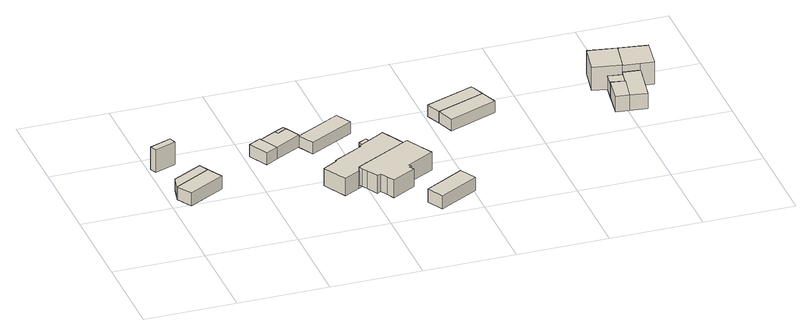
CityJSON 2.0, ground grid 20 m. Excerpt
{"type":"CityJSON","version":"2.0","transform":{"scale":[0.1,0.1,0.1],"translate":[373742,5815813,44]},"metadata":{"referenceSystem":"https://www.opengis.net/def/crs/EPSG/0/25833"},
"CityObjects":{
"building1":{"type":"Building","attributes":{"Gemeindeschluessel":"11000005","BezugspunktDach":"2200","function":"51009_1610","measuredHeight":2.78,"storeysAboveGround":0},"address":[{"country":"Germany","locality":"Berlin"}],"geometry":[{"type":"Solid","lod":"1","boundaries":[[[[0,1,2,3]],[[4,5,6,7]],[[4,7,3,2]],[[5,4,2,1]],[[6,5,1,0]],[[7,6,0,3]]]]}]},
"building2":{"type":"Building","attributes":{"Gemeindeschluessel":"11000005","BezugspunktDach":"2200","function":"51009_1610","measuredHeight":5.29,"storeysAboveGround":0},"address":[{"country":"Germany","locality":"Berlin"}],"geometry":[{"type":"Solid","lod":"1","boundaries":[[[[8,9,10,11]],[[12,13,14,15]],[[12,15,11,10]],[[13,12,10,9]],[[14,13,9,8]],[[15,14,8,11]]]]}]},
"building3":{"type":"Building","attributes":{"Gemeindeschluessel":"11000005","BezugspunktDach":"2200","function":"31001_2724","measuredHeight":2.97,"storeysAboveGround":1},"address":[{"country":"Germany","locality":"Berlin","thoroughfareNumber":"17 (4)","thoroughfareName":"Künstlerweg"}],"geometry":[{"type":"Solid","lod":"1","boundaries":[[[[16,17,0,3]],[[18,19,20,21]],[[18,21,3,0]],[[19,18,0,17]],[[20,19,17,16]],[[21,20,16,3]]]]}]},
"building4":{"type":"Building","attributes":{"Gemeindeschluessel":"11000005","BezugspunktDach":"2200","function":"31001_2723","measuredHeight":2.75,"storeysAboveGround":1},"address":[{"country":"Germany","locality":"Berlin","thoroughfareNumber":"17 (3)","thoroughfareName":"Künstlerweg"}],"geometry":[{"type":"Solid","lod":"1","boundaries":[[[[22,23,24,25,26]],[[27,28,29,30,31]],[[27,31,26,25]],[[28,27,25,24]],[[29,28,24,23]],[[30,29,23,22]],[[31,30,22,26]]]]}]},
"building5":{"type":"Building","attributes":{"Gemeindeschluessel":"11000005","BezugspunktDach":"2200","function":"31001_2723","measuredHeight":2.74,"storeysAboveGround":1},"address":[{"country":"Germany","locality":"Berlin","thoroughfareNumber":"17 (2)","thoroughfareName":"Künstlerweg"}],"geometry":[{"type":"Solid","lod":"1","boundaries":[[[[23,32,33,34,35,24]],[[36,37,38,39,29,28]],[[36,28,24,35]],[[37,36,35,34]],[[38,37,34,33]],[[39,38,33,32]],[[29,39,32,23]],[[28,29,23,24]]]]}]},
"building6":{"type":"Building","attributes":{"Gemeindeschluessel":"11000005","BezugspunktDach":"2200","function":"51009_1610","measuredHeight":2.65,"storeysAboveGround":0},"address":[{"country":"Germany","locality":"Berlin"}],"geometry":[{"type":"Solid","lod":"1","boundaries":[[[[34,33,40,35]],[[41,42,43,44]],[[41,44,35,40]],[[42,41,40,33]],[[43,42,33,34]],[[44,43,34,35]]]]}]},
"building7":{"type":"Building","attributes":{"Gemeindeschluessel":"11000005","BezugspunktDach":"2200","function":"31001_1010","measuredHeight":4.09,"storeysAboveGround":1},"address":[{"country":"Germany","locality":"Berlin","thoroughfareNumber":"15","thoroughfareName":"Künstlerweg"}],"geometry":[{"type":"Solid","lod":"1","boundaries":[[[[45,46,47,48,49,50,51,52,53,54,55]],[[56,57,58,59,60,61,62,63,64,65,66]],[[56,66,55,54]],[[57,56,54,53]],[[58,57,53,52]],[[59,58,52,51]],[[60,59,51,50]],[[61,60,50,49]],[[62,61,49,48]],[[63,62,48,47]],[[64,63,47,46]],[[65,64,46,45]],[[66,65,45,55]]]]}]},
"building8":{"type":"Building","attributes":{"Gemeindeschluessel":"11000005","BezugspunktDach":"2200","function":"31001_2463","measuredHeight":2.69,"storeysAboveGround":1},"address":[{"country":"Germany","locality":"Berlin","thoroughfareNumber":"15 (1)","thoroughfareName":"Künstlerweg"}],"geometry":[{"type":"Solid","lod":"1","boundaries":[[[[67,68,69,70]],[[71,72,73,74]],[[71,74,70,69]],[[72,71,69,68]],[[73,72,68,67]],[[74,73,67,70]]]]}]},
"building9":{"type":"Building","attributes":{"Gemeindeschluessel":"11000005","BezugspunktDach":"2200","function":"31001_1010","measuredHeight":5.82,"storeysAboveGround":1},"address":[{"country":"Germany","locality":"Berlin","thoroughfareNumber":"13","thoroughfareName":"Künstlerweg"}],"geometry":[{"type":"Solid","lod":"1","boundaries":[[[[75,76,77,78,79,80,81,82,83,84,85,86,87,88,89]],[[90,91,92,93,94,95,96,97,98,99,100,101,102,103,104]],[[90,104,89,88]],[[91,90,88,87]],[[92,91,87,86]],[[93,92,86,85]],[[94,93,85,84]],[[95,94,84,83]],[[96,95,83,82]],[[97,96,82,81]],[[98,97,81,80]],[[99,98,80,79]],[[100,99,79,78]],[[101,100,78,77]],[[102,101,77,76]],[[103,102,76,75]],[[104,103,75,89]]]]}]},
"building10":{"type":"Building","attributes":{"Gemeindeschluessel":"11000005","BezugspunktDach":"2200","function":"51009_1610","measuredHeight":3.78,"storeysAboveGround":0},"address":[{"country":"Germany","locality":"Berlin"}],"geometry":[{"type":"Solid","lod":"1","boundaries":[[[[50,49,105,106]],[[107,108,109,110]],[[107,110,106,105]],[[108,107,105,49]],[[109,108,49,50]],[[110,109,50,106]]]]}]},
"building11":{"type":"Building","attributes":{"Gemeindeschluessel":"11000005","BezugspunktDach":"2200","function":"31001_2463","measuredHeight":3.06,"storeysAboveGround":1},"address":[{"country":"Germany","locality":"Berlin","thoroughfareNumber":"13 (1)","thoroughfareName":"Künstlerweg"}],"geometry":[{"type":"Solid","lod":"1","boundaries":[[[[111,112,113,114]],[[115,116,117,118]],[[115,118,114,113]],[[116,115,113,112]],[[117,116,112,111]],[[118,117,111,114]]]]}]},
"building12":{"type":"Building","attributes":{"Gemeindeschluessel":"11000005","BezugspunktDach":"2200","function":"31001_2463","measuredHeight":2.62,"storeysAboveGround":1},"address":[{"country":"Germany","locality":"Berlin","thoroughfareNumber":"16 (1)","thoroughfareName":"Künstlerweg"}],"geometry":[{"type":"Solid","lod":"1","boundaries":[[[[119,120,121,122,123,124]],[[125,126,127,128,129,130]],[[125,130,124,123]],[[126,125,123,122]],[[127,126,122,121]],[[128,127,121,120]],[[129,128,120,119]],[[130,129,119,124]]]]}]},
"building13":{"type":"Building","attributes":{"Gemeindeschluessel":"11000005","BezugspunktDach":"2200","function":"31001_2463","measuredHeight":2.62,"storeysAboveGround":1},"address":[{"country":"Germany","locality":"Berlin","thoroughfareNumber":"14 (2)","thoroughfareName":"Künstlerweg"}],"geometry":[{"type":"Solid","lod":"1","boundaries":[[[[131,132,120,119]],[[128,133,134,129]],[[128,129,119,120]],[[133,128,120,132]],[[134,133,132,131]],[[129,134,131,119]]]]}]},
"building14":{"type":"Building","attributes":{"Gemeindeschluessel":"11000005","BezugspunktDach":"2200","function":"31001_1000","measuredHeight":4.71,"storeysAboveGround":1},"address":[{"country":"Germany","locality":"Berlin","thoroughfareNumber":"14 (1)","thoroughfareName":"Künstlerweg"}],"geometry":[{"type":"Solid","lod":"1","boundaries":[[[[135,136,137,138]],[[139,140,141,142]],[[139,142,138,137]],[[140,139,137,136]],[[141,140,136,135]],[[142,141,135,138]]]]}]},
"building15":{"type":"Building","attributes":{"Gemeindeschluessel":"11000005","function":"31001_1010"},"address":[{"country":"Germany","locality":"Berlin","thoroughfareNumber":"14","thoroughfareName":"Künstlerweg"}],"children":["building15-1","building15-2"]},
"building15-1":{"type":"BuildingPart","attributes":{"BezugspunktDach":"2200","measuredHeight":7.59,"storeysAboveGround":1},"parents":["building15"],"geometry":[{"type":"MultiSurface","lod":"1","boundaries":[[[143,144,145,146]],[[147,148,149,150]],[[147,150,146,145]],[[148,147,145,144]],[[149,148,144,143]],[[150,151,152,153,143,146]],[[149,153,152,151]]]}]},
"building15-2":{"type":"BuildingPart","attributes":{"BezugspunktDach":"2200","measuredHeight":3.22,"storeysAboveGround":1},"parents":["building15"],"geometry":[{"type":"Solid","lod":"1","boundaries":[[[[154,153,152,155]],[[151,149,156,157]],[[151,157,155,152]],[[156,149,153,154]],[[157,156,154,155]],[[149,151,152,153]]]]}]},
"building16":{"type":"Building","attributes":{"Gemeindeschluessel":"11000005","function":"31001_1010"},"address":[{"country":"Germany","locality":"Berlin","thoroughfareNumber":"12","thoroughfareName":"Künstlerweg"}],"children":["building16-1","building16-2"]},
"building16-1":{"type":"BuildingPart","attributes":{"BezugspunktDach":"2200","measuredHeight":7.54,"storeysAboveGround":1},"parents":["building16"],"geometry":[{"type":"MultiSurface","lod":"1","boundaries":[[[158,159,160,144,161]],[[162,163,164,165,166]],[[162,166,161,144]],[[163,162,144,160]],[[164,163,160,159]],[[165,164,159,158]],[[167,168,169,165,158,161]],[[166,165,169,168,167]]]}]},
"building16-2":{"type":"BuildingPart","attributes":{"BezugspunktDach":"2200","measuredHeight":4.51,"storeysAboveGround":1},"parents":["building16"],"geometry":[{"type":"Solid","lod":"1","boundaries":[[[[170,169,168,135]],[[166,165,171,172]],[[166,172,135,168]],[[171,165,169,170]],[[172,171,170,135]],[[166,168,169,165]]]]}]}
},
"vertices":[
[96,264,40],[85,284,40],[21,249,40],[15,219,40],[21,249,12],[85,284,12],[96,264,12],[15,219,12],
[7,330,66],[54,347,66],[49,363,66],[1,345,66],[49,363,13],[54,347,13],[7,330,13],[1,345,13],
[34,186,40],[115,230,40],[96,264,10],[115,230,10],[34,186,10],[15,219,10],
[232,291,38],[259,306,38],[238,346,38],[237,349,38],[209,334,38],[237,349,10],[238,346,10],[259,306,10],[232,291,10],[209,334,10],
[317,338,38],[300,370,38],[279,358,38],[275,366,38],[275,366,10],[279,358,10],[300,370,10],[317,338,10],
[296,377,38],[296,377,11],[300,370,11],[279,358,11],[275,366,11],
[347,134,44],[383,153,44],[509,223,44],[477,283,44],[441,262,44],[423,252,44],[416,248,44],[418,245,44],[351,208,44],[352,205,44],[319,186,44],[352,205,3],[351,208,3],[418,245,3],[416,248,3],[423,252,3],[441,262,3],[477,283,3],[509,223,3],[383,153,3],[347,134,3],[319,186,3],
[335,304,36],[434,357,36],[415,391,36],[317,338,36],[415,391,9],[434,357,9],[335,304,9],[317,338,9],
[387,145,53],[394,134,53],[407,109,53],[416,114,53],[425,98,53],[433,82,53],[486,111,53],[480,121,53],[485,124,53],[482,129,53],[542,162,53],[526,192,53],[509,223,53],[392,159,53],[383,153,53],[392,159,11],[509,223,11],[526,192,11],[542,162,11],[482,129,11],[485,124,11],[480,121,11],[486,111,11],[433,82,11],[425,98,11],[416,114,11],[407,109,11],[394,134,11],[387,145,11],[383,153,11],
[437,270,44],[419,260,44],[437,270,6],[441,262,6],[423,252,6],[419,260,6],
[512,8,42],[600,56,42],[580,92,42],[493,43,42],[580,92,11],[600,56,11],[512,8,11],[493,43,11],
[616,335,38],[723,375,38],[722,376,38],[713,401,38],[710,407,38],[603,367,38],[710,407,11],[713,401,11],[722,376,11],[723,375,11],[616,335,11],[603,367,11],
[630,297,38],[737,337,38],[737,337,11],[630,297,11],
[992,237,60],[1002,293,60],[972,298,60],[963,241,60],[972,298,23],[1002,293,23],[992,237,23],[963,241,23],
[1008,329,76],[1020,397,76],[957,407,76],[945,340,76],[957,407,22],[1020,397,22],[1008,329,22],[945,340,22],[977,334,22],[977,334,54],[1008,329,54],
[1002,293,54],[972,298,54],[1002,293,22],[972,298,22],
[1045,324,76],[1074,320,76],[1084,387,76],[1008,328,76],[1020,397,24],[1084,387,24],[1074,320,24],[1045,324,24],[1008,328,24],[1008,328,42],[1008,328,60],[1045,324,60],
[1029,231,60],[1029,231,24],[992,237,24]
]}
